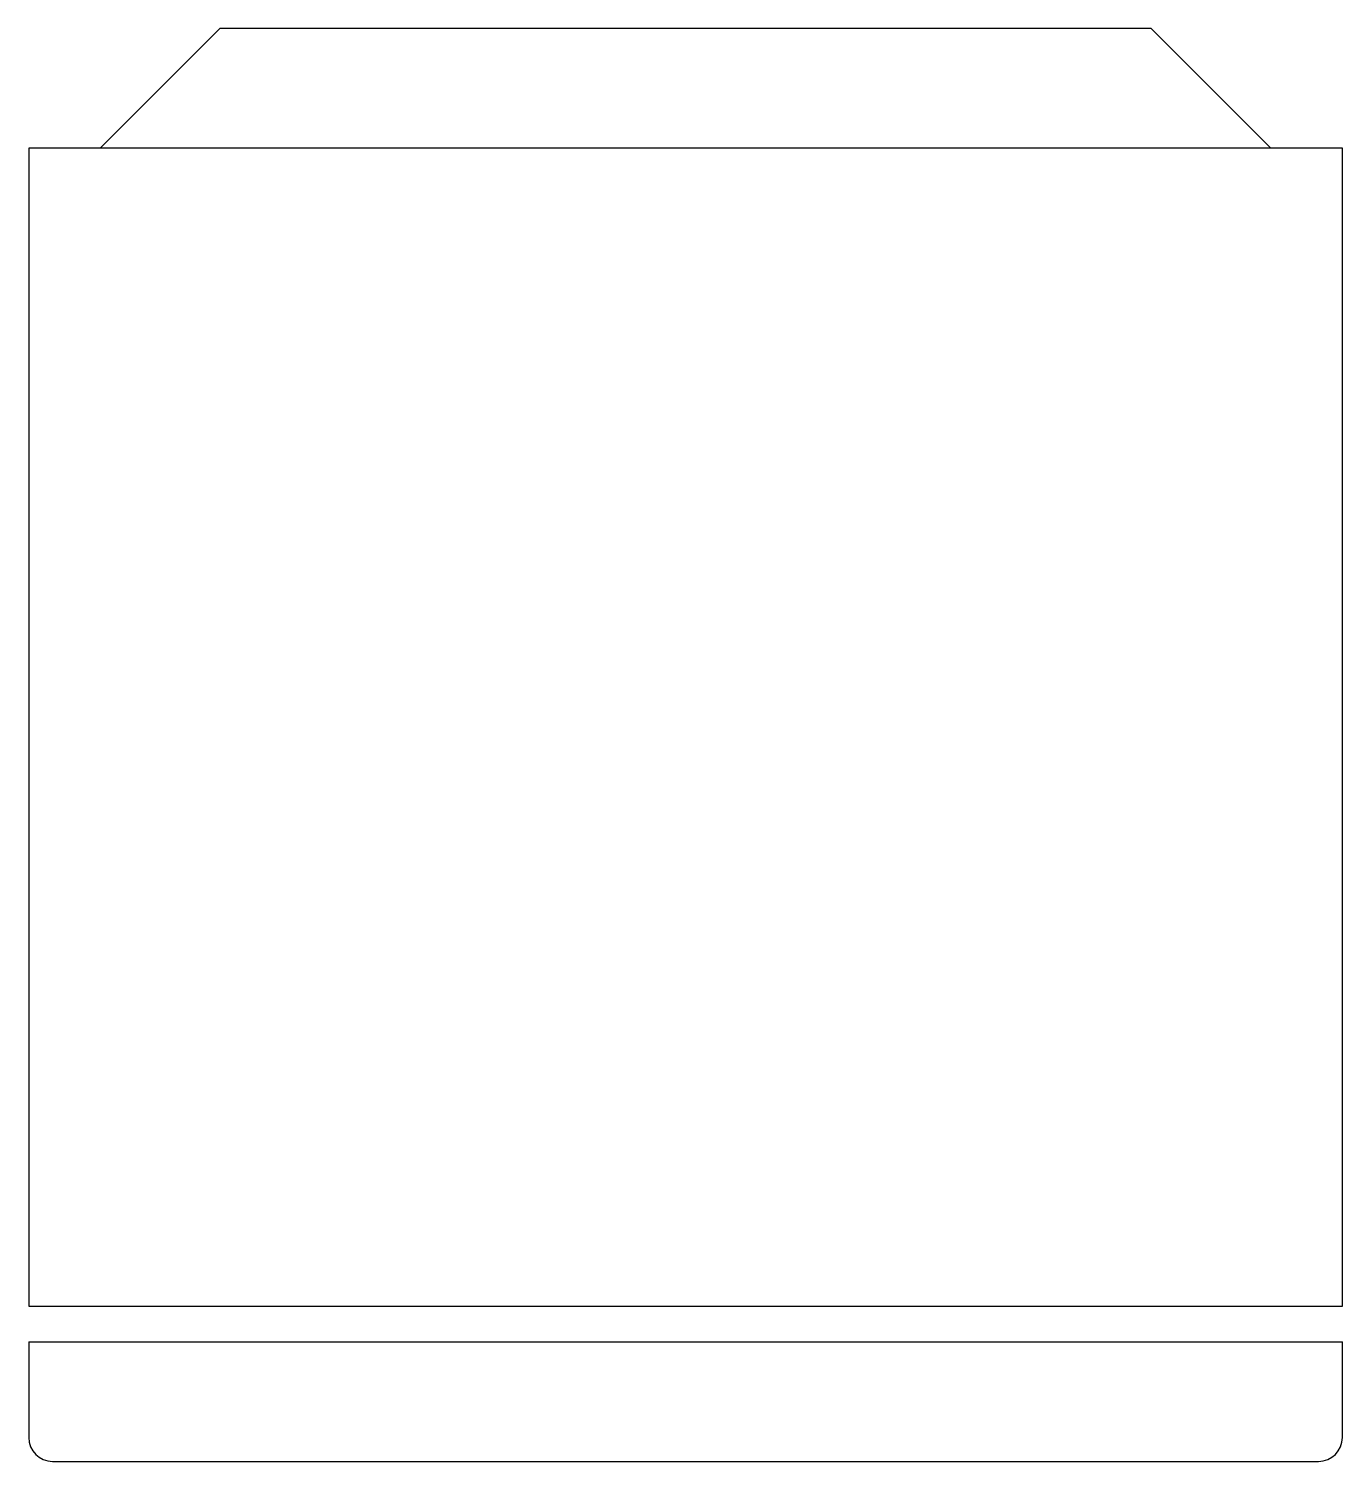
# Model space of a CAD drawing. Extents: x 5344 to 5894, y 3553 to 4153.
import ezdxf

# ---------------------------------------------------------------- set-up
doc = ezdxf.new("R2010")
doc.units = 0
doc.header["$MEASUREMENT"] = 0
doc.layers.get('0').update_dxf_attribs({"linetype": 'CONTINUOUS'})

msp = doc.modelspace()

# ---------------------------------------------------------------- linework, layer by layer
at = {"color": 4}
for p, q in [((5374.32, 4102.51), (5424.32, 4152.51)), ((5814.32, 4152.51), (5424.32, 4152.51)), ((5814.32, 4152.51), (5864.32, 4102.51)), ((5344.32, 4102.51), (5344.32, 3617.51)), ((5894.32, 4102.51), (5344.32, 4102.51)), ((5894.32, 3617.51), (5894.32, 4102.51)), ((5344.32, 3617.51), (5894.32, 3617.51)), ((5344.32, 3602.51), (5894.32, 3602.51)), ((5344.32, 3602.51), (5344.32, 3562.51)), ((5894.32, 3562.51), (5894.32, 3602.51)), ((5354.32, 3552.51), (5884.32, 3552.51))]:
    msp.add_line(p, q, dxfattribs=at)
for centre, start, end in [((5354.32, 3562.51), 180, 270), ((5884.32, 3562.51), 270, 0)]:
    msp.add_arc(centre, 10, start, end, dxfattribs=at)

doc.saveas('drawing.dxf')
